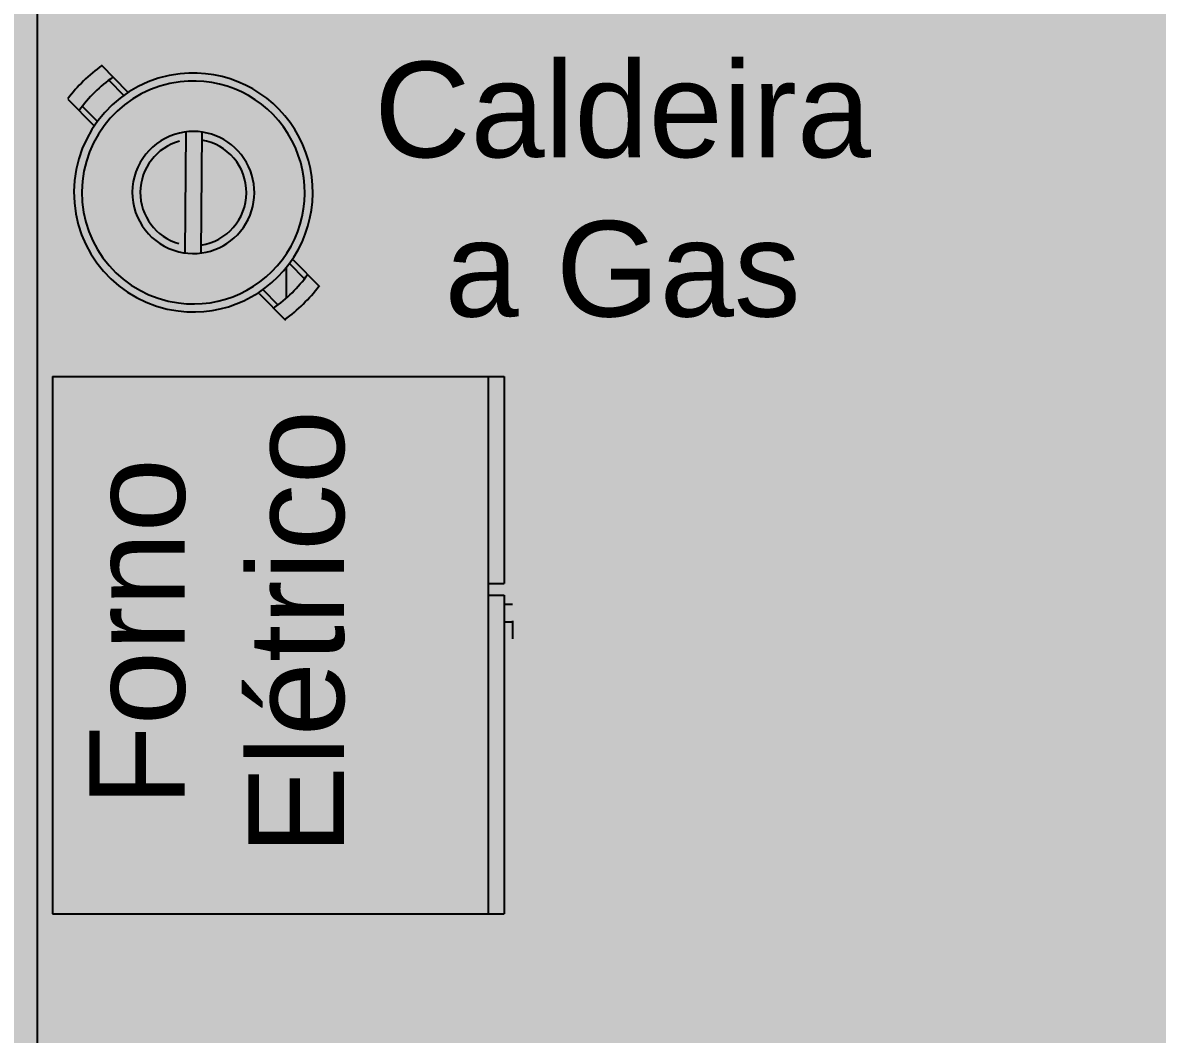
# Model space of a CAD drawing. Header units: metres. Extents: x -331 to 2982, y 362 to 2539.
# Drawn here: x 790.31 to 792.448, y 984.702 to 986.607 of the extents above; entities that cross this region are included whole.
import ezdxf

# ---------------------------------------------------------------- set-up
doc = ezdxf.new("R2010")
doc.units = ezdxf.units.M
doc.layers.add('_salas', color=251, linetype='Continuous', plot=False)
doc.layers.add('Pis', color=251, linetype='Continuous')
doc.styles.add('ARIAL', font='arial.ttf')
doc.styles.add('DESTAQUE', font='arial.ttf', dxfattribs={"height": 0.4})

msp = doc.modelspace()

# ---------------------------------------------------------------- hatches: boundary and pattern name
at = {"layer": '_salas', "transparency": 33554559}
h = msp.add_hatch(color=256, dxfattribs=at)
h.dxf.hatch_style = 1
h.paths.add_polyline_path([(820.1455, 995.2122), (820.1455, 996.6939), (815.2005, 996.6939), (815.2005, 1004.348), (796.5505, 1004.348), (796.5505, 1005.3023), (790.5648, 1005.3023), (790.4667, 1005.3023), (790.1155, 1005.6539), (790.0755, 1005.6539), (790.0755, 979.868), (790.3055, 979.868), (790.3055, 980.058), (790.4598, 980.2123), (820.1455, 980.2123), (820.1455, 981.7048), (820.3856, 981.8467), (820.6205, 981.9971), (820.6205, 980.9223), (821.2605, 980.9223), (821.2605, 982.4726, 0.087526), (823.0202, 984.545, 0.418022)])

# ---------------------------------------------------------------- linework, layer by layer
at = {"layer": 'Pis'}
for p, q in [((790.338, 988.583), (790.338, 980.883)), ((790.4586, 986.5278), (790.5081, 986.4774)), ((790.4727, 986.4992), (790.501, 986.4704)), ((790.3954, 986.4636), (790.445, 986.4133)), ((790.4228, 986.4501), (790.4511, 986.4213)), ((790.6179, 986.4016), (790.6161, 986.1736)), ((790.6479, 986.4014), (790.6461, 986.1733)), ((790.82, 986.1606), (790.8696, 986.1103)), ((790.8071, 986.1461), (790.8071, 986.0885)), ((790.8129, 986.1536), (790.8412, 986.1248)), ((790.7559, 986.0975), (790.8054, 986.0471)), ((790.763, 986.1045), (790.7913, 986.0757)), ((790.3665, 985.9407), (791.1875, 985.9407)), ((790.3665, 985.9407), (790.3665, 984.9287)), ((791.1875, 985.9407), (791.1875, 984.9287)), ((791.1875, 985.9407), (791.2175, 985.9407)), ((791.2175, 985.9407), (791.2175, 985.5507)), ((791.1875, 985.5507), (791.2175, 985.5507)), ((791.1875, 985.5287), (791.2175, 985.5287)), ((791.2175, 985.5287), (791.2175, 984.9287)), ((791.2175, 985.5117), (791.233, 985.5117)), ((791.233, 985.4779), (791.2175, 985.4779)), ((791.233, 985.4804), (791.233, 985.4466)), ((790.3665, 984.9287), (791.1875, 984.9287)), ((791.1875, 984.9287), (791.2175, 984.9287))]:
    msp.add_line(p, q, dxfattribs=at)
for radius, start, end in [(0.295, 125.7777, 143.3262), (0.225, 96.3591, 262.7448), (0.265, 124.7751, 144.3288), (0.225, 262.7448, 96.3591), (0.21, 96.8479, 262.256), (0.21, 262.256, 96.8479), (0.115, 102.9611, 256.1428), (0.115, 256.1534, 102.9611), (0.1, 105.0193, 254.0846), (0.1, 278.1789, 80.925), (0.265, 304.7751, 324.3288), (0.295, 305.7777, 323.3262)]:
    msp.add_arc((790.632, 986.2875), radius, start, end, dxfattribs=at)

# ---------------------------------------------------------------- texts
at = {"layer": 'Pis', "insert": (791.4408, 986.0513), "char_height": 0.18, "width": 2.2626, "attachment_point": 8, "style": 'DESTAQUE'}
msp.add_mtext('Caldeira\\Pa Gas', dxfattribs=at)
at = {"layer": 'Pis', "insert": (790.9184, 985.4587), "char_height": 0.18, "width": 2.2626, "attachment_point": 8, "rotation": 90, "style": 'ARIAL'}
msp.add_mtext('Forno\\PElétrico', dxfattribs=at)

doc.saveas('drawing.dxf')
